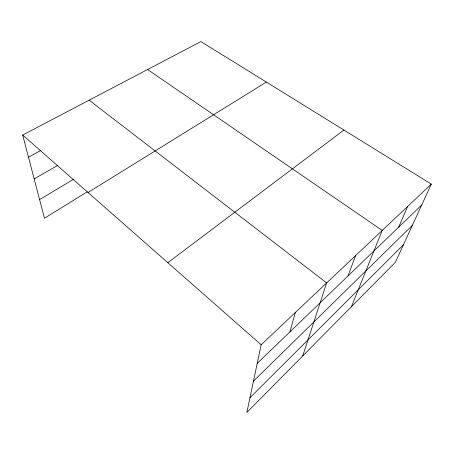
<?xml version="1.0" encoding="UTF-8"?>
<svg xmlns="http://www.w3.org/2000/svg" width="454" height="454" viewBox="0 0 454 454"><rect width="100%" height="100%" fill="white"/><g stroke="black" fill="none" stroke-linecap="round" stroke-linejoin="round"><path stroke-width="0.68" d="M431.3 184.103L261.146 344.779L246.857 412.431L395.4 262.247L431.3 184.103L200.889 41.569L22.7 135.037L44.458 218.238L87.253 191.804M289.97 331.829L295.304 312.522M302.722 355.947L326.659 282.91L89.16 100.175M348.053 275.907L355.539 255.642M351.396 306.739L382.228 230.439L147.607 69.519M398.674 227.159L407.686 206.4M249.955 397.744L403.424 244.78M253.468 381.139L412.346 225.366M257.219 363.365L421.704 204.987M167.827 262.69L343.916 130.048M88.014 192.49L266.379 82.078M39.583 199.584L73.452 179.375M34.169 178.893L57.823 165.33M28.5 157.215L40.922 150.393M22.7 135.037L261.146 344.779"/></g></svg>
